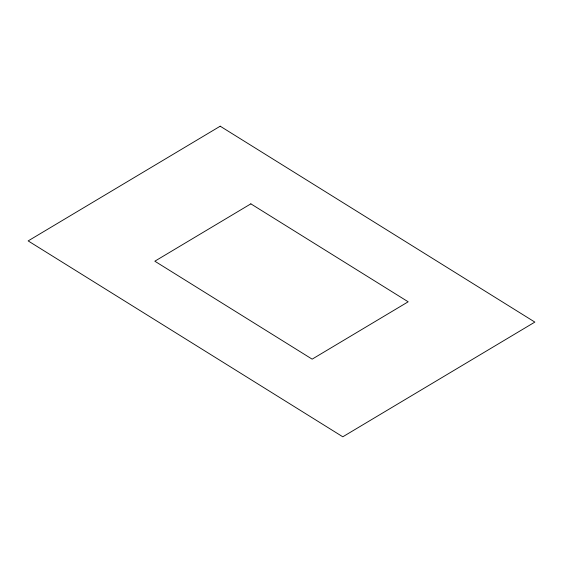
<?xml version="1.0" encoding="UTF-8"?>
<svg xmlns="http://www.w3.org/2000/svg" width="563" height="563" viewBox="0 0 563 563"><rect width="100%" height="100%" fill="white"/><g stroke="black" fill="none" stroke-linecap="round" stroke-linejoin="round"><path stroke-width="0.84" d="M220.203 126.203L28.15 240.908L342.797 436.797L534.85 322.092L220.203 126.203M250.852 203.848L154.825 261.204L312.148 359.152L408.175 301.796L250.852 203.848"/></g></svg>
